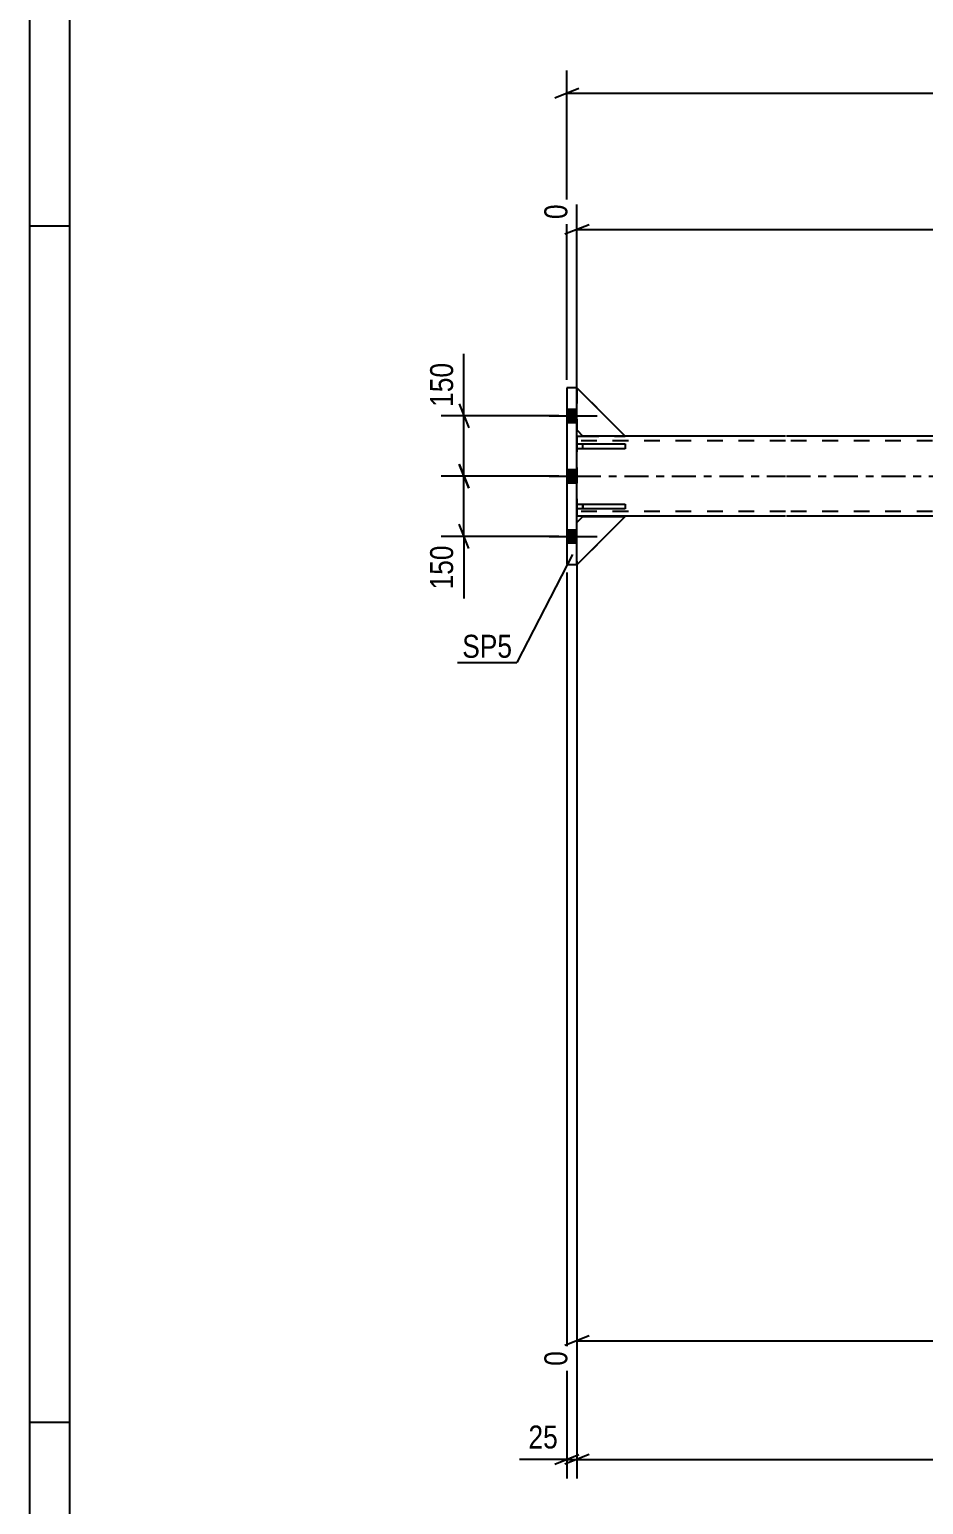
# Model space of a CAD drawing. Header units: millimetres. Extents: x -118 to 1071, y -539 to 302.
# Drawn here: x -118.1 to -6.7, y -400.7 to -217 of the extents above; entities that cross this region are included whole.
import ezdxf

# ---------------------------------------------------------------- set-up
doc = ezdxf.new("R2010")
doc.units = ezdxf.units.MM
doc.linetypes.add('DXK_LINE_DOT2', pattern=[3.9198, 1.9599, -1.9599])
doc.linetypes.add('DXK_LINE_DOT3', pattern=[5.9187, 2.979, -0.9799, 0.9799, -0.9799])
doc.styles.add('Arial Narrow', font='ARIALN.TTF', dxfattribs={"height": 0.2})

# ---------------------------------------------------------------- blocks, each defined once
blk = doc.blocks.new('Unknown-761550375-1135')
at = {"color": 5, "linetype": 'Continuous'}
for p, q in [((-118.09, 301.54), (-118.09, -539.46)), ((-113.09, 296.54), (-113.09, -534.46)), ((-113.09, -241.46), (-118.09, -241.46)), ((-113.09, -390.46), (-118.09, -390.46))]:
    blk.add_line(p, q, dxfattribs=at)
blk = doc.blocks.new('Part-761550375-6994 - 6870')
at = {"color": 7, "linetype": 'DXK_LINE_DOT2'}
for p, q in [((-49.89, -278.37), (-49.14, -277.62)), ((-43.89, -277.62), (-49.89, -283.62)), ((-49.89, -283.62), (-49.89, -278.37)), ((-49.14, -277.62), (-43.89, -277.62))]:
    blk.add_line(p, q, dxfattribs=at)
blk = doc.blocks.new('Bolt-761550375-6882 - 6870')
at = {"linetype": 'Continuous'}
for points in [[(-49.89, -265.9), (-49.89, -264.25), (-51.14, -264.25), (-51.14, -265.9)], [(-49.89, -265.9), (-49.89, -264.25), (-51.14, -264.25), (-51.14, -265.9)], [(-49.89, -265.9), (-49.89, -264.25), (-51.14, -264.25), (-51.14, -265.9)], [(-49.89, -265.9), (-49.89, -264.25), (-51.14, -264.25), (-51.14, -265.9)], [(-49.89, -273.4), (-49.89, -271.75), (-51.14, -271.75), (-51.14, -273.4)], [(-49.89, -273.4), (-49.89, -271.75), (-51.14, -271.75), (-51.14, -273.4)], [(-49.89, -280.9), (-49.89, -279.25), (-51.14, -279.25), (-51.14, -280.9)], [(-49.89, -280.9), (-49.89, -279.25), (-51.14, -279.25), (-51.14, -280.9)], [(-49.89, -280.9), (-49.89, -279.25), (-51.14, -279.25), (-51.14, -280.9)], [(-49.89, -280.9), (-49.89, -279.25), (-51.14, -279.25), (-51.14, -280.9)]]:
    blk.add_hatch(color=1, dxfattribs=at).paths.add_polyline_path(points)
at = {"color": 1, "linetype": 'Continuous'}
for p, q in [((-51.14, -264.25), (-49.89, -264.25)), ((-51.14, -264.25), (-49.89, -264.25)), ((-51.14, -264.25), (-49.89, -264.25)), ((-51.14, -264.25), (-49.89, -264.25)), ((-53.34, -265.08), (-47.39, -265.08)), ((-53.34, -265.08), (-47.39, -265.08)), ((-53.34, -265.08), (-47.39, -265.08)), ((-53.34, -265.08), (-47.39, -265.08)), ((-51.14, -265.9), (-49.89, -265.9)), ((-51.14, -265.9), (-49.89, -265.9)), ((-51.14, -265.9), (-49.89, -265.9)), ((-51.14, -265.9), (-49.89, -265.9)), ((-51.14, -271.75), (-49.89, -271.75)), ((-51.14, -271.75), (-49.89, -271.75)), ((-53.34, -272.58), (-47.39, -272.58)), ((-53.34, -272.58), (-47.39, -272.58)), ((-51.14, -273.4), (-49.89, -273.4)), ((-51.14, -273.4), (-49.89, -273.4)), ((-53.34, -280.08), (-47.39, -280.08)), ((-53.34, -280.08), (-47.39, -280.08)), ((-53.34, -280.08), (-47.39, -280.08)), ((-53.34, -280.08), (-47.39, -280.08)), ((-51.14, -279.25), (-49.89, -279.25)), ((-51.14, -279.25), (-49.89, -279.25)), ((-51.14, -279.25), (-49.89, -279.25)), ((-51.14, -279.25), (-49.89, -279.25)), ((-51.14, -280.9), (-49.89, -280.9)), ((-51.14, -280.9), (-49.89, -280.9)), ((-51.14, -280.9), (-49.89, -280.9)), ((-51.14, -280.9), (-49.89, -280.9))]:
    blk.add_line(p, q, dxfattribs=at)
blk = doc.blocks.new('Part-761550375-7009 - 6870')
at = {"color": 2, "linetype": 'Continuous'}
for p, q in [((-43.89, -267.58), (-49.89, -261.58)), ((-49.89, -266.83), (-49.14, -267.58)), ((-43.89, -267.58), (-49.14, -267.58))]:
    blk.add_line(p, q, dxfattribs=at)
at = {"color": 7, "linetype": 'DXK_LINE_DOT2'}
blk.add_line((-49.89, -261.58), (-49.89, -266.83), dxfattribs=at)
blk = doc.blocks.new('Part-761550375-7003 - 6870')
at = {"color": 7, "linetype": 'DXK_LINE_DOT2'}
for p, q in [((-43.89, -267.58), (-49.89, -261.58)), ((-49.89, -261.58), (-49.89, -266.83)), ((-49.89, -266.83), (-49.14, -267.58)), ((-49.14, -267.58), (-43.89, -267.58))]:
    blk.add_line(p, q, dxfattribs=at)
blk = doc.blocks.new('Part-761550375-7000 - 6870')
at = {"color": 2, "linetype": 'Continuous'}
for p, q in [((-49.89, -278.37), (-49.14, -277.62)), ((-43.89, -277.62), (-49.89, -283.62)), ((-49.14, -277.62), (-43.89, -277.62)), ((-49.89, -283.62), (-49.89, -283.58))]:
    blk.add_line(p, q, dxfattribs=at)
at = {"color": 7, "linetype": 'DXK_LINE_DOT2'}
blk.add_line((-49.89, -283.58), (-49.89, -278.37), dxfattribs=at)
blk = doc.blocks.new('Part-761550375-6988 - 6870')
at = {"color": 7, "linetype": 'DXK_LINE_DOT2'}
for p, q in [((-49.89, -269.17), (-49.89, -268.57)), ((-49.89, -268.57), (-43.89, -268.57)), ((-43.89, -269.17), (-49.89, -269.17)), ((-49.14, -269.17), (-49.14, -268.57)), ((-43.89, -268.57), (-43.89, -269.17))]:
    blk.add_line(p, q, dxfattribs=at)
blk = doc.blocks.new('Part-761550375-6924 - 6870')
at = {"color": 2, "linetype": 'Continuous'}
for p, q in [((-49.89, -267.58), (-49.14, -267.58)), ((-23.89, -267.58), (-43.89, -267.58)), ((654.76, -267.58), (-23.79, -267.58)), ((-23.89, -277.58), (-49.89, -277.58)), ((56.38, -277.58), (-23.79, -277.58))]:
    blk.add_line(p, q, dxfattribs=at)
at = {"color": 7, "linetype": 'DXK_LINE_DOT2'}
for p, q in [((-49.89, -267.58), (-49.89, -277.58)), ((-23.89, -268.18), (-49.89, -268.18)), ((-43.89, -267.58), (-49.14, -267.58)), ((660.76, -268.18), (-23.79, -268.18)), ((-23.89, -276.98), (-49.89, -276.98)), ((660.76, -276.98), (-23.79, -276.98))]:
    blk.add_line(p, q, dxfattribs=at)
at = {"color": 7, "linetype": 'DXK_LINE_DOT3'}
for p, q in [((-49.89, -272.58), (-23.89, -272.58)), ((-23.79, -272.58), (660.76, -272.58))]:
    blk.add_line(p, q, dxfattribs=at)
blk = doc.blocks.new('Part-761550375-6997 - 6870')
at = {"color": 7, "linetype": 'DXK_LINE_DOT2'}
for p, q in [((-49.89, -278.37), (-49.14, -277.62)), ((-43.89, -277.62), (-49.89, -283.62)), ((-49.89, -283.62), (-49.89, -278.37)), ((-49.14, -277.62), (-43.89, -277.62))]:
    blk.add_line(p, q, dxfattribs=at)
blk = doc.blocks.new('Part-761550375-6986 - 6870')
at = {"color": 2, "linetype": 'Continuous'}
for p, q in [((-49.89, -261.58), (-51.14, -261.58)), ((-51.14, -261.58), (-51.14, -283.58)), ((-49.89, -283.58), (-49.89, -261.58)), ((-51.14, -283.58), (-49.89, -283.58))]:
    blk.add_line(p, q, dxfattribs=at)
blk = doc.blocks.new('Part-761550375-6989 - 6870')
at = {"color": 7, "linetype": 'DXK_LINE_DOT2'}
for p, q in [((-49.89, -276.67), (-49.89, -276.07)), ((-49.89, -276.07), (-43.89, -276.07)), ((-43.89, -276.67), (-49.89, -276.67)), ((-49.14, -276.07), (-49.14, -276.67)), ((-43.89, -276.07), (-43.89, -276.67))]:
    blk.add_line(p, q, dxfattribs=at)
blk = doc.blocks.new('Part-761550375-6990 - 6870')
at = {"color": 2, "linetype": 'Continuous'}
for p, q in [((-49.89, -268.57), (-43.89, -268.57)), ((-49.89, -269.17), (-49.89, -268.57)), ((-43.89, -269.17), (-49.89, -269.17)), ((-43.89, -268.57), (-43.89, -269.17))]:
    blk.add_line(p, q, dxfattribs=at)
at = {"color": 7, "linetype": 'DXK_LINE_DOT2'}
blk.add_line((-49.14, -269.17), (-49.14, -268.57), dxfattribs=at)
blk = doc.blocks.new('Part-761550375-6991 - 6870')
at = {"color": 2, "linetype": 'Continuous'}
for p, q in [((-49.89, -276.07), (-43.89, -276.07)), ((-49.89, -276.67), (-49.89, -276.07)), ((-43.89, -276.67), (-49.89, -276.67)), ((-43.89, -276.07), (-43.89, -276.67))]:
    blk.add_line(p, q, dxfattribs=at)
at = {"color": 7, "linetype": 'DXK_LINE_DOT2'}
blk.add_line((-49.14, -276.67), (-49.14, -276.07), dxfattribs=at)
blk = doc.blocks.new('Part-761550375-7006 - 6870')
at = {"color": 7, "linetype": 'DXK_LINE_DOT2'}
for p, q in [((-43.89, -267.58), (-49.89, -261.58)), ((-49.89, -261.58), (-49.89, -266.83)), ((-49.89, -266.83), (-49.14, -267.58)), ((-49.14, -267.58), (-43.89, -267.58))]:
    blk.add_line(p, q, dxfattribs=at)
blk = doc.blocks.new('StraightDimension-761550375-7277 - 6870')
at = {"color": 7, "linetype": 'Continuous'}
for p, q in [((-64.57, -271.08), (-63.37, -274.08)), ((-52.14, -272.58), (-66.82, -272.58)), ((-63.97, -280.08), (-63.97, -272.58)), ((-63.37, -281.58), (-64.57, -278.58)), ((-52.14, -280.08), (-66.82, -280.08))]:
    blk.add_line(p, q, dxfattribs=at)
at = {"color": 0}
blk.add_wipeout([(-64.72, -280.6), (-68.92, -280.6), (-68.92, -287.29), (-64.72, -287.29)], dxfattribs=at)
at = {"color": 7, "linetype": 'Continuous'}
blk.add_line((-63.97, -280.08), (-63.97, -287.81), dxfattribs=at)
blk.add_line((-63.97, -280.08), (-63.97, -287.81), dxfattribs=at)
at = {"color": 3, "style": 'Arial Narrow'}
blk.add_text('150', height=2.863, rotation=90.0002, dxfattribs=at).set_placement((-65.32, -286.69))
blk = doc.blocks.new('StraightDimension-761550375-7097 - 6870')
at = {"color": 7, "linetype": 'Continuous'}
for p, q in [((-51.14, -284.58), (-51.14, -397.43)), ((-49.89, -284.62), (-49.89, -397.43)), ((-52.64, -395.63), (-49.64, -394.43)), ((-48.39, -394.43), (-51.39, -395.63)), ((-51.14, -395.03), (-49.89, -395.03))]:
    blk.add_line(p, q, dxfattribs=at)
at = {"color": 0}
blk.add_wipeout([(-51.67, -394.28), (-51.67, -390.08), (-56.53, -390.08), (-56.53, -394.28)], dxfattribs=at)
at = {"color": 7, "linetype": 'Continuous'}
blk.add_line((-51.14, -395.03), (-57.05, -395.03), dxfattribs=at)
blk.add_line((-51.14, -395.03), (-57.05, -395.03), dxfattribs=at)
at = {"color": 3, "style": 'Arial Narrow'}
blk.add_text('25', height=2.863, dxfattribs=at).set_placement((-55.93, -393.68))
blk = doc.blocks.new('StraightDimension-761550375-7114 - 6870')
at = {"color": 7, "linetype": 'Continuous'}
for p, q in [((-49.89, -284.62), (-49.89, -397.43)), ((-48.39, -394.43), (-51.39, -395.63)), ((-49.89, -395.03), (660.76, -395.03))]:
    blk.add_line(p, q, dxfattribs=at)
blk = doc.blocks.new('StraightDimension-761550375-7287 - 6870')
at = {"color": 7, "linetype": 'Continuous'}
for p, q in [((-64.57, -263.58), (-63.37, -266.58)), ((-52.14, -265.08), (-66.82, -265.08)), ((-63.97, -272.58), (-63.97, -265.08)), ((-63.37, -274.08), (-64.57, -271.08)), ((-52.14, -272.58), (-66.82, -272.58))]:
    blk.add_line(p, q, dxfattribs=at)
at = {"color": 0}
blk.add_wipeout([(-64.72, -257.87), (-68.92, -257.87), (-68.92, -264.55), (-64.72, -264.55)], dxfattribs=at)
at = {"color": 7, "linetype": 'Continuous'}
blk.add_line((-63.97, -265.08), (-63.97, -257.34), dxfattribs=at)
blk.add_line((-63.97, -265.08), (-63.97, -257.34), dxfattribs=at)
at = {"color": 3, "style": 'Arial Narrow'}
blk.add_text('150', height=2.863, rotation=90.0002, dxfattribs=at).set_placement((-65.32, -263.95))
blk = doc.blocks.new('StraightDimension-761550375-7298 - 6870')
at = {"color": 7, "linetype": 'Continuous'}
for p, q in [((-51.14, -260.58), (-51.14, -222.05)), ((-49.64, -224.3), (-52.64, -225.5)), ((-51.14, -224.9), (662.01, -224.9))]:
    blk.add_line(p, q, dxfattribs=at)
blk = doc.blocks.new('StraightDimension-761550375-25754 - 6870')
at = {"color": 7, "linetype": 'Continuous'}
for p, q in [((-49.89, -283.16), (-49.89, -383.38)), ((56.38, -283.16), (56.38, -388.86)), ((-48.39, -379.65), (-51.39, -380.85)), ((-49.89, -380.25), (56.38, -380.25)), ((54.88, -380.85), (57.88, -379.65))]:
    blk.add_line(p, q, dxfattribs=at)
at = {"color": 0}
blk.add_wipeout([(7.5, -379.5), (7.5, -375.3), (-1.01, -375.3), (-1.01, -379.5)], dxfattribs=at)
at = {"color": 0, "linetype": 'Continuous'}
for points in [[(-50.49, -380.95), (-54.69, -380.95), (-54.69, -383.98), (-50.49, -383.98)], [(55.78, -380.95), (51.58, -380.95), (51.58, -389.46), (55.78, -389.46)]]:
    blk.add_wipeout(points, dxfattribs=at)
at = {"color": 3, "style": 'Arial Narrow'}
blk.add_text('2488', height=2.863, dxfattribs=at).set_placement((-0.41, -378.9))
at = {"color": 3, "linetype": 'Continuous', "style": 'Arial Narrow'}
for s, height, p in [('0', 2.86, (-51.09, -383.38)), ('2488', 2.863, (55.18, -388.86))]:
    blk.add_text(s, height=height, rotation=90.0002, dxfattribs=at).set_placement(p)
blk = doc.blocks.new('StraightDimension-761550375-26016 - 6870')
at = {"color": 7, "linetype": 'Continuous'}
for p, q in [((56.38, -260.39), (56.38, -233.25)), ((-49.89, -266.58), (-49.89, -238.73)), ((-48.39, -241.26), (-51.39, -242.46)), ((-49.89, -241.86), (56.38, -241.86)), ((54.88, -242.46), (57.88, -241.26))]:
    blk.add_line(p, q, dxfattribs=at)
at = {"color": 0, "linetype": 'Continuous'}
for points in [[(55.78, -232.65), (51.58, -232.65), (51.58, -241.16), (55.78, -241.16)], [(-50.49, -238.13), (-54.69, -238.13), (-54.69, -241.16), (-50.49, -241.16)]]:
    blk.add_wipeout(points, dxfattribs=at)
at = {"color": 0}
blk.add_wipeout([(7.5, -241.11), (7.5, -236.91), (-1.01, -236.91), (-1.01, -241.11)], dxfattribs=at)
at = {"color": 3, "linetype": 'Continuous', "style": 'Arial Narrow'}
for s, height, p in [('2488', 2.863, (55.18, -240.56)), ('0', 2.86, (-51.09, -240.56))]:
    blk.add_text(s, height=height, rotation=90.0002, dxfattribs=at).set_placement(p)
at = {"color": 3, "style": 'Arial Narrow'}
blk.add_text('2488', height=2.863, dxfattribs=at).set_placement((-0.41, -240.51))
blk = doc.blocks.new('Mark-761550375-6982 - 6870')
at = {"color": 0}
blk.add_wipeout([(-57.97, -295.2), (-57.97, -292.2), (-64.18, -292.2), (-64.18, -295.2)], dxfattribs=at)
blk.add_wipeout([(-57.97, -295.2), (-57.97, -292.2), (-64.18, -292.2), (-64.18, -295.2)], dxfattribs=at)
at = {"color": 30, "linetype": 'Continuous'}
for p in [(-50.44, -282.34), (-64.78, -295.8)]:
    blk.add_line(p, (-57.37, -295.8), dxfattribs=at)
at = {"color": 3, "style": 'Arial Narrow'}
blk.add_text('SP5', height=2.863, dxfattribs=at).set_placement((-64.18, -295.2))

msp = doc.modelspace()

# ---------------------------------------------------------------- block references
for name in ['Unknown-761550375-1135', 'Part-761550375-6986 - 6870', 'Part-761550375-7009 - 6870', 'Part-761550375-7003 - 6870', 'Part-761550375-7006 - 6870', 'Bolt-761550375-6882 - 6870', 'Part-761550375-6924 - 6870', 'Part-761550375-6988 - 6870', 'Part-761550375-6990 - 6870', 'Part-761550375-6989 - 6870', 'Part-761550375-6991 - 6870', 'Part-761550375-6994 - 6870', 'Part-761550375-7000 - 6870', 'Part-761550375-6997 - 6870']:
    msp.add_blockref(name, (0, 0))

# ---------------------------------------------------------------- next in the draw order: block references
msp.add_blockref('StraightDimension-761550375-7277 - 6870', (0, 0))

# ---------------------------------------------------------------- next in the draw order: block references
for name in ['StraightDimension-761550375-7287 - 6870', 'StraightDimension-761550375-7097 - 6870']:
    msp.add_blockref(name, (0, 0))

# ---------------------------------------------------------------- next in the draw order: block references
for name in ['StraightDimension-761550375-7298 - 6870', 'StraightDimension-761550375-7114 - 6870']:
    msp.add_blockref(name, (0, 0))

# ---------------------------------------------------------------- next in the draw order: block references
for name in ['StraightDimension-761550375-26016 - 6870', 'StraightDimension-761550375-25754 - 6870']:
    msp.add_blockref(name, (0, 0))

# ---------------------------------------------------------------- next in the draw order: block references
msp.add_blockref('Mark-761550375-6982 - 6870', (0, 0))

doc.saveas('drawing.dxf')
